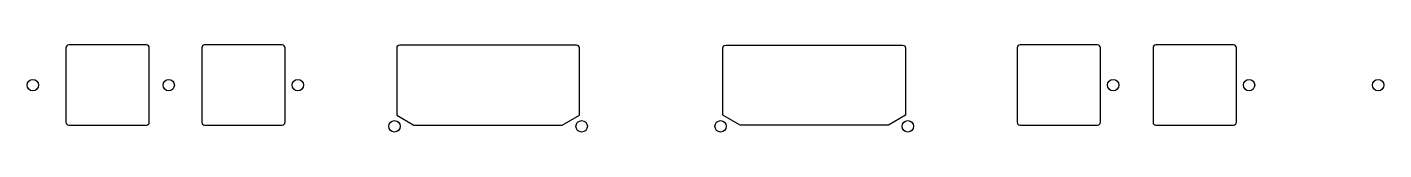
# Model space of a CAD drawing. Header units: millimetres. Extents: x 14 to 252, y -84 to -69.
import ezdxf

# ---------------------------------------------------------------- set-up
doc = ezdxf.new("R2010")
doc.units = ezdxf.units.MM
doc.header["$MEASUREMENT"] = 0

msp = doc.modelspace()

# ---------------------------------------------------------------- linework, layer by layer
for points in [[(35.875, -69.7, 0.4142135624), (35.375, -69.2), (21.775, -69.2, 0.4142123908), (21.275, -69.7), (21.275, -82.7, 0.4142123908), (21.775, -83.2), (35.375, -83.2, 0.4142135624), (35.875, -82.7)], [(59.6875, -82.7), (59.6875, -69.7, 0.4142135624), (59.1875, -69.2), (45.5875, -69.2, 0.4142123908), (45.0875, -69.7), (45.0875, -82.7, 0.4142123908), (45.5875, -83.2), (59.1875, -83.2, 0.4142135624)], [(79.25, -69.725), (79.25, -81.443), (82.25, -83.175), (108.25, -83.175), (111.25, -81.443), (111.25, -69.725, 0.4142135624), (110.75, -69.225), (79.75, -69.225, 0.4142123908)], [(168.4, -81.443), (165.4, -83.175), (139.4, -83.175), (136.4, -81.443), (136.4, -69.725, -0.4142123908), (136.9, -69.225), (167.9, -69.225, -0.4142135624), (168.4, -69.725)], [(188.4625, -83.2), (202.0625, -83.2, 0.4142135624), (202.5625, -82.7), (202.5625, -69.7, 0.4142135624), (202.0625, -69.2), (188.4625, -69.2, 0.4142123908), (187.9625, -69.7), (187.9625, -82.7, 0.4142123908)], [(212.275, -83.2), (225.875, -83.2, 0.4142135624), (226.375, -82.7), (226.375, -69.7, 0.4142135624), (225.875, -69.2), (212.275, -69.2, 0.4142123908), (211.775, -69.7), (211.775, -82.7, 0.4142123908)]]:
    msp.add_lwpolyline(points, format="xyb", close=True)
for centre in [(15.478125, -76.2), (39.290625, -76.2), (61.9125, -76.2), (204.7875, -76.2), (228.6, -76.2), (251.221875, -76.2), (78.85, -83.4), (111.65, -83.4), (136, -83.4), (168.8, -83.4)]:
    msp.add_circle(centre, 1)

doc.saveas('drawing.dxf')
